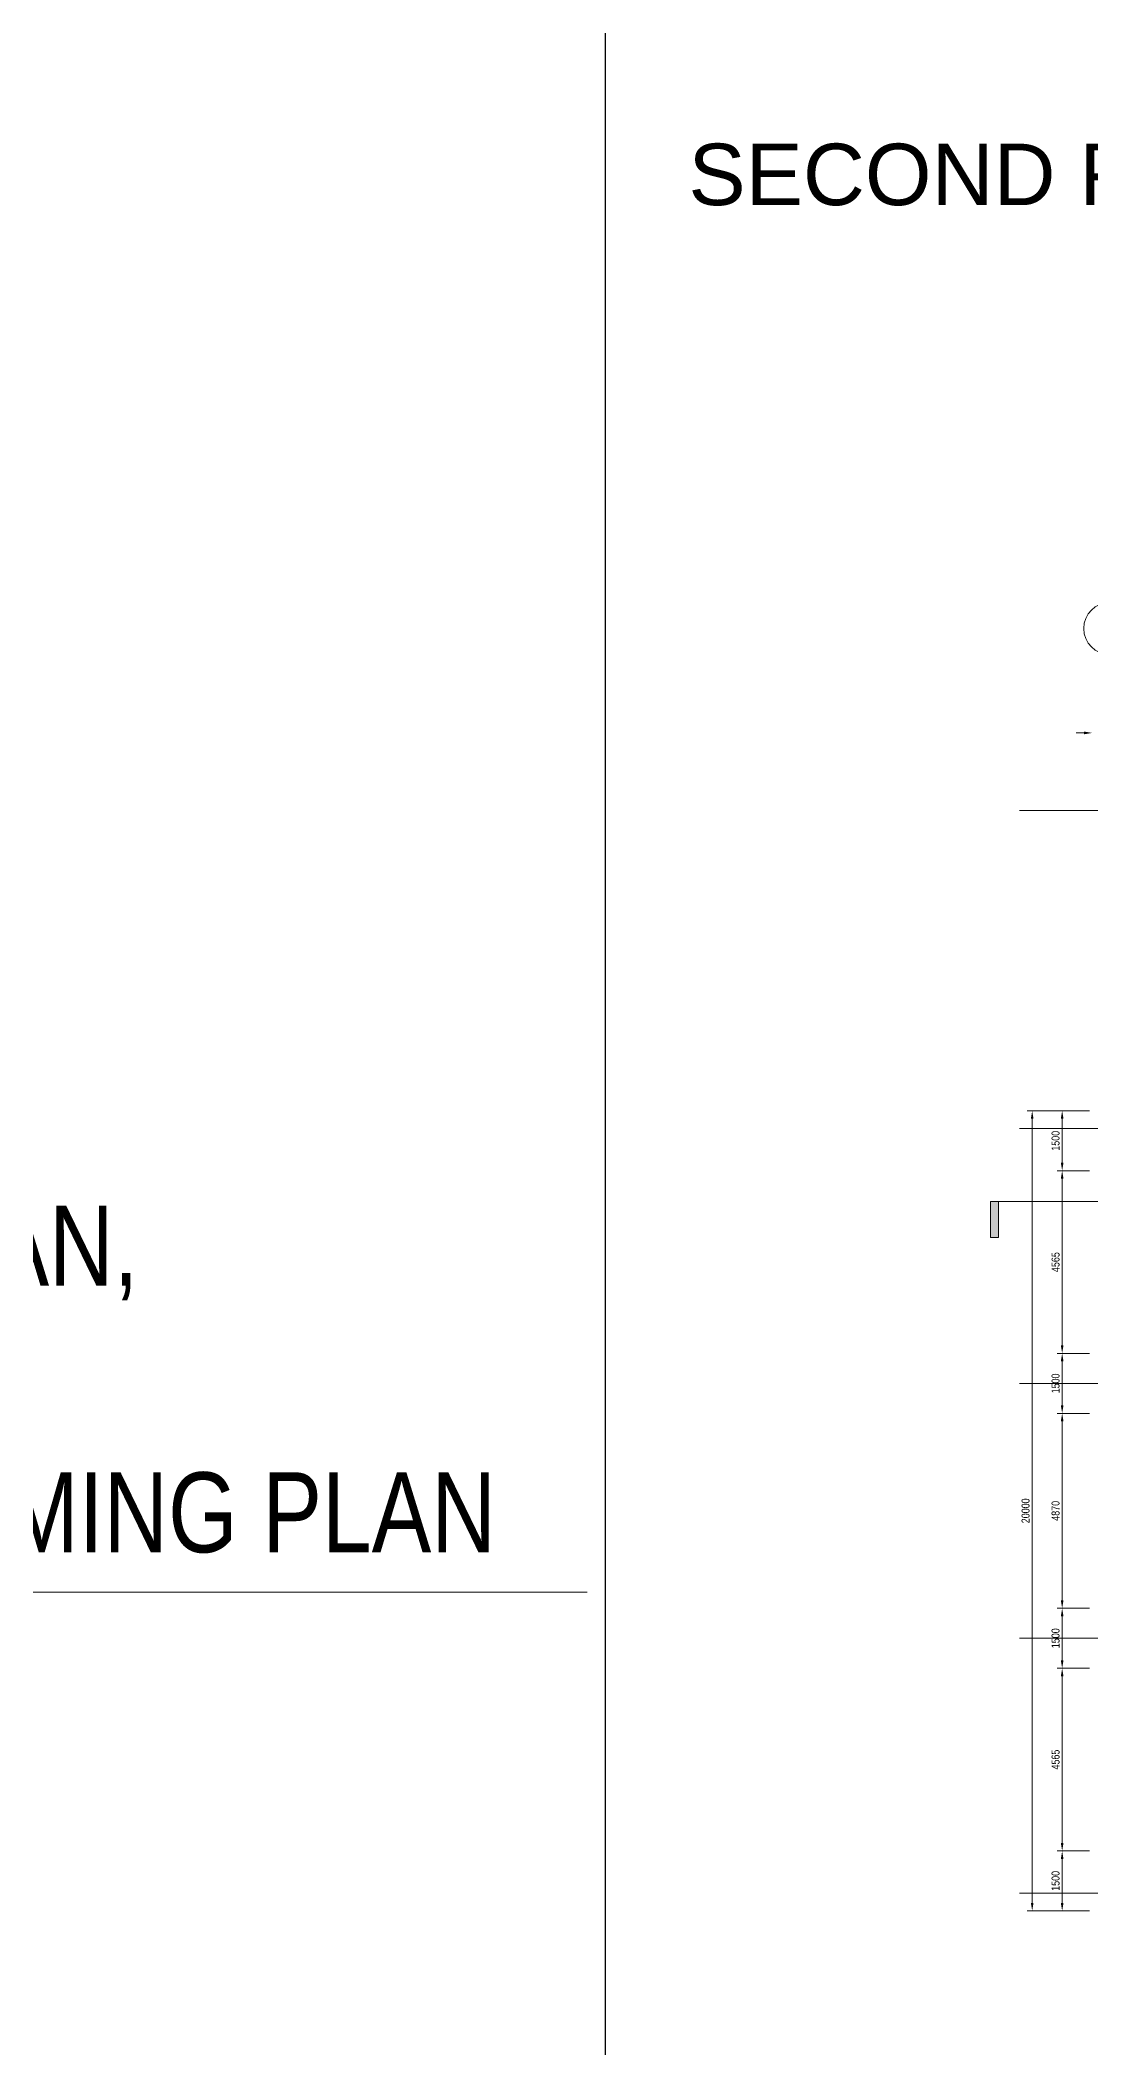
# Model space of a CAD drawing. Header units: millimetres. Extents: x -31954 to 493870, y 99509 to 604061.
# Drawn here: x 225193 to 251479, y 382402 to 432587 of the extents above; entities that cross this region are included whole.
import ezdxf

# ---------------------------------------------------------------- set-up
doc = ezdxf.new("R2010")
doc.units = ezdxf.units.MM
doc.header["$LTSCALE"] = 10
doc.linetypes.add('Center', pattern=[2, 1.25, -0.25, 0.25, -0.25])
for name, color, linetype, lineweight in [('A-ANNOTATIONS', 1, 'Continuous', 9), ('S-GRID', 6, 'Center', 9), ('S-STEEL INSTRUCTIONS', 170, 'Continuous', 9)]:
    doc.layers.add(name, color=color, linetype=linetype, lineweight=lineweight)
doc.styles.add('Dimension Text', font='arial.ttf', dxfattribs={"width": 0.8})
doc.styles.add('Revit_Arial', font='arial.ttf')

# ---------------------------------------------------------------- blocks, each defined once
blk = doc.blocks.new('Section - M_Section Tail - Filled-14299-Roof Level')
at = {"layer": 'A-ANNOTATIONS'}
blk.add_hatch(color=256, dxfattribs=at).paths.add_polyline_path([(0, 9), (0, 0), (-2, 0), (-2, 9)], flags=0)
at = {"layer": 'A-ANNOTATIONS', "lineweight": 18}
for p, q in [((0, 9), (-2, 9)), ((-2, 9), (-2, 0)), ((0, 0), (0, 9)), ((-2, 0), (0, 0))]:
    blk.add_line(p, q, dxfattribs=at)
blk = doc.blocks.new('Grid - M_Grid Head - Circle-10837-Second Floor Level')
at = {"layer": 'S-GRID', "linetype": 'Continuous'}
blk.add_circle((0, 0), 6.5, dxfattribs=at)

msp = doc.modelspace()

# ---------------------------------------------------------------- linework, layer by layer
at = {"layer": 'A-ANNOTATIONS'}
for p, q in [((251309.9, 415270.8), (251109.9, 415270.8)), ((251447.4, 405825.4), (249885.5, 405825.4)), ((250010.5, 405625.4), (250010.5, 386025.4)), ((251447.4, 405825.4), (250635.5, 405825.4)), ((250760.5, 405625.4), (250760.5, 404525.4)), ((251447.4, 404325.4), (250635.5, 404325.4)), ((251447.4, 404325.4), (250635.5, 404325.4)), ((250760.5, 404125.4), (250760.5, 399960.4)), ((293503.7, 403561.4), (249169.7, 403561.4)), ((251447.4, 399760.4), (250635.5, 399760.4)), ((251447.4, 399760.4), (250635.5, 399760.4)), ((250760.5, 399560.4), (250760.5, 398460.4)), ((251447.4, 398260.4), (250635.5, 398260.4)), ((251447.4, 398260.4), (250635.5, 398260.4)), ((250760.5, 398060.4), (250760.5, 393590.4)), ((251447.4, 393390.4), (250635.5, 393390.4)), ((251447.4, 393390.4), (250635.5, 393390.4)), ((250760.5, 393190.4), (250760.5, 392090.4)), ((251447.4, 391890.4), (250635.5, 391890.4)), ((251447.4, 391890.4), (250635.5, 391890.4)), ((250760.5, 391690.4), (250760.5, 387525.4)), ((251447.4, 387325.4), (250635.5, 387325.4)), ((251447.4, 387325.4), (250635.5, 387325.4)), ((250760.5, 387125.4), (250760.5, 386025.4)), ((251447.4, 385825.4), (249885.5, 385825.4)), ((251447.4, 385825.4), (250635.5, 385825.4))]:
    msp.add_line(p, q, dxfattribs=at)
for points in [[(251309.9, 415304.1), (251309.9, 415237.5), (251509.9, 415270.8)], [(249977.2, 405625.4), (250043.9, 405625.4), (250010.5, 405825.4)], [(250727.2, 405625.4), (250793.9, 405625.4), (250760.5, 405825.4)], [(250727.2, 404525.4), (250793.9, 404525.4), (250760.5, 404325.4)], [(250727.2, 404125.4), (250793.9, 404125.4), (250760.5, 404325.4)], [(250727.2, 399960.4), (250793.9, 399960.4), (250760.5, 399760.4)], [(250727.2, 399560.4), (250793.9, 399560.4), (250760.5, 399760.4)], [(250727.2, 398460.4), (250793.9, 398460.4), (250760.5, 398260.4)], [(250727.2, 398060.4), (250793.9, 398060.4), (250760.5, 398260.4)], [(250727.2, 393590.4), (250793.9, 393590.4), (250760.5, 393390.4)], [(250727.2, 393190.4), (250793.9, 393190.4), (250760.5, 393390.4)], [(250727.2, 392090.4), (250793.9, 392090.4), (250760.5, 391890.4)], [(250727.2, 391690.4), (250793.9, 391690.4), (250760.5, 391890.4)], [(250727.2, 387525.4), (250793.9, 387525.4), (250760.5, 387325.4)], [(250727.2, 387125.4), (250793.9, 387125.4), (250760.5, 387325.4)], [(249977.2, 386025.4), (250043.9, 386025.4), (250010.5, 385825.4)], [(250727.2, 386025.4), (250793.9, 386025.4), (250760.5, 385825.4)]]:
    msp.add_solid(points, dxfattribs=at)
at = {"layer": 'Defpoints'}
msp.add_lwpolyline([(239324.1, 529809.5), (239324.1, 339591.4), (302945.5, 339591.4), (302945.5, 529809.5)], close=True, dxfattribs=at)
at = {"layer": 'S-GRID'}
for p, q in [((249692.4, 413330.4), (292326.3, 413330.4)), ((249692.4, 405385.4), (292326.3, 405385.4)), ((249692.4, 399010.4), (292326.3, 399010.4)), ((249692.4, 392640.4), (292326.3, 392640.4)), ((249692.4, 386265.4), (292326.3, 386265.4))]:
    msp.add_line(p, q, dxfattribs=at)
at = {"layer": 'S-STEEL INSTRUCTIONS'}
msp.add_line((178970, 393790.6), (238877.4, 393790.6), dxfattribs=at)

# ---------------------------------------------------------------- block references
at = {"layer": 'A-ANNOTATIONS', "lineweight": 18, "extrusion": (0, 0, -1), "xscale": 99.99999999999993, "yscale": 99.99999999999993, "zscale": 99.99999999999993, "rotation": 180.0000000000005}
msp.add_blockref('Section - M_Section Tail - Filled-14299-Roof Level', (-249169.7, 403561.4), dxfattribs=at)
at = {"layer": 'S-GRID', "linetype": 'Continuous', "xscale": 99.99999999999993, "yscale": 99.99999999999993, "zscale": 99.99999999999993}
msp.add_blockref('Grid - M_Grid Head - Circle-10837-Second Floor Level', (251949.9, 417879.7), dxfattribs=at)

# ---------------------------------------------------------------- texts
at = {"layer": 'A-ANNOTATIONS', "char_height": 200, "attachment_point": 5, "rotation": 90, "style": 'Dimension Text'}
for s, insert in [('1500', (250595.9, 405075.4)), ('4565', (250595.9, 402042.9)), ('1500', (250595.9, 399010.4)), ('20000', (249845.9, 395825.4)), ('4870', (250595.9, 395825.4)), ('1500', (250595.9, 392640.4)), ('4565', (250595.9, 389607.9)), ('1500', (250595.9, 386575.4))]:
    msp.add_mtext(s, dxfattribs=dict(at, insert=insert))
at = {"layer": 'Defpoints', "style": 'Revit_Arial'}
msp.add_text('SECOND FLOOR PLAN', height=1536.77, dxfattribs=at).set_placement((241410.8, 428462.7))
at = {"layer": 'S-STEEL INSTRUCTIONS', "insert": (179595, 394415.6), "char_height": 2000, "attachment_point": 7, "style": 'Dimension Text', "bg_fill": 3, "box_fill_scale": 1.1, "bg_fill_color": 256, "bg_fill_true_color": 13158600, "bg_fill_transparency": 0}
msp.add_mtext('BASED ON SECOND FLOOR FRAMING PLAN, \\PARCHITECTURAL ROOF PLAN\\PAND BEAM SCHEDULE, DRAW ROOF FRAMING PLAN', dxfattribs=at)

doc.saveas('drawing.dxf')
